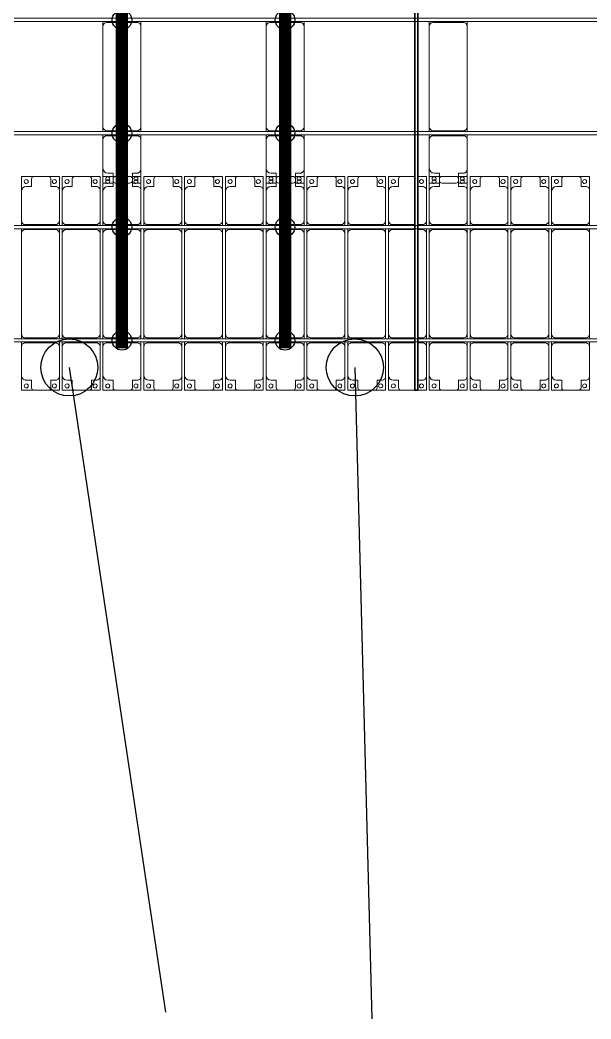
# Model space of a CAD drawing. Header units: millimetres. Extents: x -201615 to 10595, y 61217 to 115919.
# Drawn here: x -127133 to -120133, y 61831 to 74092 of the extents above; entities that cross this region are included whole.
import ezdxf

# ---------------------------------------------------------------- set-up
doc = ezdxf.new("R2010")
doc.units = ezdxf.units.MM
doc.layers.add('A-GENM', color=13, linetype='Continuous', lineweight=9)
doc.layers.add('S-BEAM', color=12, linetype='Continuous', lineweight=9)
for name, color, linetype in [('GC-BICH NEO', 6, 'Continuous'), ('GC-DAY NEO', 5, 'Continuous'), ('GC-HOP 40x60 GIA CUONG', 1, 'Continuous')]:
    doc.layers.add(name, color=color, linetype=linetype)

# ---------------------------------------------------------------- blocks, each defined once
blk = doc.blocks.new('Dải phao đi lại kèm đỡ invester - DẢI PHAO ĐI LẠI-39446-BỐ TRÍ KHUNG KẾT CẤU BÈ PIN 03')
at = {"layer": 'A-GENM', "color": 7}
for p, q in [((66758, 1312), (66912, 1312)), ((66758, 1130), (66758, 1312)), ((66882, 1282), (66882, 1190)), ((67088, 1312), (66912, 1312)), ((67088, 1312), (67223, 1312)), ((67118, 1190), (67118, 1282)), ((67223, 1312), (67223, 1140)), ((67258, 1312), (67412, 1312)), ((67258, 1130), (67258, 1312)), ((67382, 1282), (67382, 1190)), ((67588, 1312), (67412, 1312)), ((67588, 1312), (67723, 1312)), ((67618, 1190), (67618, 1282)), ((67723, 1312), (67723, 1140)), ((67758, 1312), (67882, 1312)), ((67758, 1130), (67758, 1312)), ((67882, 1282), (67882, 1190)), ((68088, 1312), (67912, 1312)), ((68118, 1312), (68223, 1312)), ((68118, 1190), (68118, 1282)), ((68223, 1312), (68223, 1140)), ((68258, 1312), (68412, 1312)), ((68258, 1130), (68258, 1312)), ((68382, 1282), (68382, 1190)), ((68588, 1312), (68412, 1312)), ((68588, 1312), (68723, 1312)), ((68618, 1190), (68618, 1282)), ((68723, 1312), (68723, 1140)), ((68758, 1312), (68912, 1312)), ((68758, 1130), (68758, 1312)), ((68882, 1282), (68882, 1190)), ((69088, 1312), (68912, 1312)), ((69088, 1312), (69223, 1312)), ((69118, 1190), (69118, 1282)), ((69223, 1312), (69223, 1140)), ((69258, 1312), (69412, 1312)), ((69258, 1130), (69258, 1312)), ((69382, 1282), (69382, 1190)), ((69588, 1312), (69412, 1312)), ((69588, 1312), (69723, 1312)), ((69618, 1190), (69618, 1282)), ((69723, 1312), (69723, 1140)), ((69758, 1312), (69882, 1312)), ((69758, 1130), (69758, 1312)), ((69882, 1282), (69882, 1190)), ((70088, 1312), (69912, 1312)), ((70118, 1312), (70223, 1312)), ((70118, 1190), (70118, 1282)), ((70223, 1312), (70223, 1140)), ((70258, 1312), (70412, 1312)), ((70258, 1130), (70258, 1312)), ((70382, 1282), (70382, 1190)), ((70588, 1312), (70412, 1312)), ((70588, 1312), (70723, 1312)), ((70618, 1190), (70618, 1282)), ((70723, 1312), (70723, 1140)), ((70758, 1312), (70912, 1312)), ((70758, 1130), (70758, 1312)), ((70882, 1282), (70882, 1190)), ((71088, 1312), (70912, 1312)), ((71088, 1312), (71223, 1312)), ((71118, 1190), (71118, 1282)), ((71223, 1312), (71223, 1140)), ((71258, 1312), (71412, 1312)), ((71258, 1130), (71258, 1312)), ((71382, 1282), (71382, 1190)), ((71580, 1312), (71412, 1312)), ((71620, 1312), (71723, 1312)), ((71723, 1312), (71723, 1140)), ((71758, 1312), (71882, 1312)), ((71758, 1130), (71758, 1312)), ((71882, 1282), (71882, 1190)), ((72088, 1312), (71912, 1312)), ((72118, 1312), (72223, 1312)), ((72118, 1190), (72118, 1282)), ((72223, 1312), (72223, 1140)), ((72258, 1312), (72412, 1312)), ((72258, 1130), (72258, 1312)), ((72382, 1282), (72382, 1190)), ((72588, 1312), (72412, 1312)), ((72588, 1312), (72723, 1312)), ((72618, 1190), (72618, 1282)), ((72723, 1312), (72723, 1140)), ((72758, 1312), (72912, 1312)), ((72758, 1130), (72758, 1312)), ((72882, 1282), (72882, 1190)), ((73088, 1312), (72912, 1312)), ((73088, 1312), (73223, 1312)), ((73118, 1190), (73118, 1282)), ((73223, 1312), (73223, 1140)), ((73258, 1312), (73412, 1312)), ((73258, 1130), (73258, 1312)), ((73382, 1282), (73382, 1190)), ((73588, 1312), (73412, 1312)), ((73588, 1312), (73723, 1312)), ((73618, 1190), (73618, 1282)), ((73723, 1312), (73723, 1140)), ((66758, 1130), (66758, 770)), ((66882, 1190), (66818, 1190)), ((67173, 1190), (67118, 1190)), ((67223, 770), (67223, 1140)), ((67258, 1130), (67258, 770)), ((67382, 1190), (67318, 1190)), ((67673, 1190), (67618, 1190)), ((67723, 770), (67723, 1140)), ((67758, 1130), (67758, 770)), ((67882, 1190), (67818, 1190)), ((68173, 1190), (68118, 1190)), ((68223, 770), (68223, 1140)), ((68258, 1130), (68258, 770)), ((68382, 1190), (68318, 1190)), ((68673, 1190), (68618, 1190)), ((68723, 770), (68723, 1140)), ((68758, 1130), (68758, 770)), ((68882, 1190), (68818, 1190)), ((69173, 1190), (69118, 1190)), ((69223, 770), (69223, 1140)), ((69258, 1130), (69258, 770)), ((69382, 1190), (69318, 1190)), ((69673, 1190), (69618, 1190)), ((69723, 770), (69723, 1140)), ((69758, 1130), (69758, 770)), ((69882, 1190), (69818, 1190)), ((70173, 1190), (70118, 1190)), ((70223, 770), (70223, 1140)), ((70258, 1130), (70258, 770)), ((70382, 1190), (70318, 1190)), ((70673, 1190), (70618, 1190)), ((70723, 770), (70723, 1140)), ((70758, 1130), (70758, 770)), ((70882, 1190), (70818, 1190)), ((71173, 1190), (71118, 1190)), ((71223, 770), (71223, 1140)), ((71258, 1130), (71258, 770)), ((71382, 1190), (71318, 1190)), ((71673, 1190), (71620, 1190)), ((71723, 770), (71723, 1140)), ((71758, 1130), (71758, 770)), ((71882, 1190), (71818, 1190)), ((72173, 1190), (72118, 1190)), ((72223, 770), (72223, 1140)), ((72258, 1130), (72258, 770)), ((72382, 1190), (72318, 1190)), ((72673, 1190), (72618, 1190)), ((72723, 770), (72723, 1140)), ((72758, 1130), (72758, 770)), ((72882, 1190), (72818, 1190)), ((73173, 1190), (73118, 1190)), ((73223, 770), (73223, 1140)), ((73258, 1130), (73258, 770)), ((73382, 1190), (73318, 1190)), ((73673, 1190), (73618, 1190)), ((73723, 770), (73723, 1140)), ((66758, 710), (66758, 770)), ((67223, 770), (67223, 710)), ((67258, 710), (67258, 770)), ((67723, 770), (67723, 710)), ((67758, 710), (67758, 770)), ((68223, 770), (68223, 710)), ((68258, 710), (68258, 770)), ((68723, 770), (68723, 710)), ((68758, 710), (68758, 770)), ((69223, 770), (69223, 710)), ((69258, 710), (69258, 770)), ((69723, 770), (69723, 710)), ((69758, 710), (69758, 770)), ((70223, 770), (70223, 710)), ((70258, 710), (70258, 770)), ((70723, 770), (70723, 710)), ((70758, 710), (70758, 770)), ((71223, 770), (71223, 710)), ((71258, 710), (71258, 770)), ((71723, 770), (71723, 710)), ((71758, 710), (71758, 770)), ((72223, 770), (72223, 710)), ((72258, 710), (72258, 770)), ((72723, 770), (72723, 710)), ((72758, 710), (72758, 770)), ((73223, 770), (73223, 710)), ((73258, 710), (73258, 770)), ((73723, 770), (73723, 710)), ((66758, 610), (66758, 670)), ((66808, 720), (67173, 720)), ((67173, 660), (66808, 660)), ((67223, 670), (67223, 610)), ((67258, 610), (67258, 670)), ((67308, 720), (67673, 720)), ((67673, 660), (67308, 660)), ((67723, 670), (67723, 610)), ((67758, 610), (67758, 670)), ((67808, 720), (68173, 720)), ((68173, 660), (67808, 660)), ((68223, 670), (68223, 610)), ((68258, 610), (68258, 670)), ((68308, 720), (68673, 720)), ((68673, 660), (68308, 660)), ((68723, 670), (68723, 610)), ((68758, 610), (68758, 670)), ((68808, 720), (69173, 720)), ((69173, 660), (68808, 660)), ((69223, 670), (69223, 610)), ((69258, 610), (69258, 670)), ((69308, 720), (69673, 720)), ((69673, 660), (69308, 660)), ((69723, 670), (69723, 610)), ((69758, 610), (69758, 670)), ((69808, 720), (70173, 720)), ((70173, 660), (69808, 660)), ((70223, 670), (70223, 610)), ((70258, 610), (70258, 670)), ((70308, 720), (70673, 720)), ((70673, 660), (70308, 660)), ((70723, 670), (70723, 610)), ((70758, 610), (70758, 670)), ((70808, 720), (71173, 720)), ((71173, 660), (70808, 660)), ((71223, 670), (71223, 610)), ((71258, 610), (71258, 670)), ((71308, 720), (71580, 720)), ((71580, 660), (71308, 660)), ((71620, 720), (71673, 720)), ((71673, 660), (71620, 660)), ((71723, 670), (71723, 610)), ((71758, 610), (71758, 670)), ((71808, 720), (72173, 720)), ((72173, 660), (71808, 660)), ((72223, 670), (72223, 610)), ((72258, 610), (72258, 670)), ((72308, 720), (72673, 720)), ((72673, 660), (72308, 660)), ((72723, 670), (72723, 610)), ((72758, 610), (72758, 670)), ((72808, 720), (73173, 720)), ((73173, 660), (72808, 660)), ((73223, 670), (73223, 610)), ((73258, 610), (73258, 670)), ((73308, 720), (73673, 720)), ((73673, 660), (73308, 660)), ((73723, 670), (73723, 610)), ((66758, 610), (66758, -620)), ((67223, -620), (67223, 610)), ((67258, 610), (67258, -620)), ((67723, -620), (67723, 610)), ((67758, 610), (67758, -620)), ((68223, -620), (68223, 610)), ((68258, 610), (68258, -620)), ((68723, -620), (68723, 610)), ((68758, 610), (68758, -620)), ((69223, -620), (69223, 610)), ((69258, 610), (69258, -620)), ((69723, -620), (69723, 610)), ((69758, 610), (69758, -620)), ((70223, -620), (70223, 610)), ((70258, 610), (70258, -620)), ((70723, -620), (70723, 610)), ((70758, 610), (70758, -620)), ((71223, -620), (71223, 610)), ((71258, 610), (71258, -620)), ((71723, -620), (71723, 610)), ((71758, 610), (71758, -620)), ((72223, -620), (72223, 610)), ((72258, 610), (72258, -620)), ((72723, -620), (72723, 610)), ((72758, 610), (72758, -620)), ((73223, -620), (73223, 610)), ((73258, 610), (73258, -620)), ((73723, -620), (73723, 610)), ((66758, -680), (66758, -620)), ((66758, -778), (66758, -720)), ((66808, -670), (67173, -670)), ((67173, -730), (66808, -730)), ((67223, -620), (67223, -680)), ((67223, -720), (67223, -778)), ((67258, -680), (67258, -620)), ((67258, -778), (67258, -720)), ((67308, -670), (67673, -670)), ((67673, -730), (67308, -730)), ((67723, -620), (67723, -680)), ((67723, -720), (67723, -778)), ((67758, -680), (67758, -620)), ((67758, -778), (67758, -720)), ((67808, -670), (68173, -670)), ((68173, -730), (67808, -730)), ((68223, -620), (68223, -680)), ((68223, -720), (68223, -778)), ((68258, -680), (68258, -620)), ((68258, -778), (68258, -720)), ((68308, -670), (68673, -670)), ((68673, -730), (68308, -730)), ((68723, -620), (68723, -680)), ((68723, -720), (68723, -778)), ((68758, -680), (68758, -620)), ((68758, -778), (68758, -720)), ((68808, -670), (69173, -670)), ((69173, -730), (68808, -730)), ((69223, -620), (69223, -680)), ((69223, -720), (69223, -778)), ((69258, -680), (69258, -620)), ((69258, -778), (69258, -720)), ((69308, -670), (69673, -670)), ((69673, -730), (69308, -730)), ((69723, -620), (69723, -680)), ((69723, -720), (69723, -778)), ((69758, -680), (69758, -620)), ((69758, -778), (69758, -720)), ((69808, -670), (70173, -670)), ((70173, -730), (69808, -730)), ((70223, -620), (70223, -680)), ((70223, -720), (70223, -778)), ((70258, -680), (70258, -620)), ((70258, -778), (70258, -720)), ((70308, -670), (70673, -670)), ((70673, -730), (70308, -730)), ((70723, -620), (70723, -680)), ((70723, -720), (70723, -778)), ((70758, -680), (70758, -620)), ((70758, -778), (70758, -720)), ((70808, -670), (71173, -670)), ((71173, -730), (70808, -730)), ((71223, -620), (71223, -680)), ((71223, -720), (71223, -778)), ((71258, -680), (71258, -620)), ((71258, -778), (71258, -720)), ((71308, -670), (71580, -670)), ((71580, -730), (71308, -730)), ((71620, -670), (71673, -670)), ((71673, -730), (71620, -730)), ((71723, -620), (71723, -680)), ((71723, -720), (71723, -778)), ((71758, -680), (71758, -620)), ((71758, -778), (71758, -720)), ((71808, -670), (72173, -670)), ((72173, -730), (71808, -730)), ((72223, -620), (72223, -680)), ((72223, -720), (72223, -778)), ((72258, -680), (72258, -620)), ((72258, -778), (72258, -720)), ((72308, -670), (72673, -670)), ((72673, -730), (72308, -730)), ((72723, -620), (72723, -680)), ((72723, -720), (72723, -780)), ((72758, -680), (72758, -620)), ((72758, -780), (72758, -720)), ((72808, -670), (73173, -670)), ((73173, -730), (72808, -730)), ((73223, -620), (73223, -680)), ((73223, -720), (73223, -778)), ((73258, -680), (73258, -620)), ((73258, -778), (73258, -720)), ((73308, -670), (73673, -670)), ((73673, -730), (73308, -730)), ((73723, -620), (73723, -680)), ((73723, -720), (73723, -778)), ((66758, -780), (66758, -1130)), ((67223, -1140), (67223, -780)), ((67258, -780), (67258, -1130)), ((67723, -1140), (67723, -780)), ((67758, -780), (67758, -1130)), ((68223, -1140), (68223, -780)), ((68258, -780), (68258, -1130)), ((68723, -1140), (68723, -780)), ((68758, -780), (68758, -1130)), ((69223, -1140), (69223, -780)), ((69258, -780), (69258, -1130)), ((69723, -1140), (69723, -780)), ((69758, -780), (69758, -1130)), ((70223, -1140), (70223, -780)), ((70258, -780), (70258, -1130)), ((70723, -1140), (70723, -780)), ((70758, -780), (70758, -1130)), ((71223, -1140), (71223, -780)), ((71258, -780), (71258, -1130)), ((71723, -1140), (71723, -780)), ((71758, -780), (71758, -1130)), ((72223, -1140), (72223, -780)), ((72258, -780), (72258, -1130)), ((72723, -1140), (72723, -780)), ((72758, -780), (72758, -1130)), ((73223, -1140), (73223, -780)), ((73258, -780), (73258, -1130)), ((73723, -1140), (73723, -780)), ((66758, -1312), (66758, -1130)), ((66818, -1190), (66882, -1190)), ((66882, -1190), (66882, -1282)), ((67118, -1282), (67118, -1190)), ((67118, -1190), (67173, -1190)), ((67223, -1140), (67223, -1312)), ((67258, -1312), (67258, -1130)), ((67318, -1190), (67382, -1190)), ((67382, -1190), (67382, -1282)), ((67618, -1282), (67618, -1190)), ((67618, -1190), (67673, -1190)), ((67723, -1140), (67723, -1312)), ((67758, -1312), (67758, -1130)), ((67818, -1190), (67882, -1190)), ((67882, -1190), (67882, -1282)), ((68118, -1282), (68118, -1190)), ((68118, -1190), (68173, -1190)), ((68223, -1140), (68223, -1312)), ((68258, -1312), (68258, -1130)), ((68318, -1190), (68382, -1190)), ((68382, -1190), (68382, -1282)), ((68618, -1282), (68618, -1190)), ((68618, -1190), (68673, -1190)), ((68723, -1140), (68723, -1312)), ((68758, -1312), (68758, -1130)), ((68818, -1190), (68882, -1190)), ((68882, -1190), (68882, -1282)), ((69118, -1282), (69118, -1190)), ((69118, -1190), (69173, -1190)), ((69223, -1140), (69223, -1312)), ((69258, -1312), (69258, -1130)), ((69318, -1190), (69382, -1190)), ((69382, -1190), (69382, -1282)), ((69618, -1282), (69618, -1190)), ((69618, -1190), (69673, -1190)), ((69723, -1140), (69723, -1312)), ((69758, -1312), (69758, -1130)), ((69818, -1190), (69882, -1190)), ((69882, -1190), (69882, -1282)), ((70118, -1282), (70118, -1190)), ((70118, -1190), (70173, -1190)), ((70223, -1140), (70223, -1312)), ((70258, -1312), (70258, -1130)), ((70318, -1190), (70382, -1190)), ((70382, -1190), (70382, -1282)), ((70618, -1282), (70618, -1190)), ((70618, -1190), (70673, -1190)), ((70723, -1140), (70723, -1312)), ((70758, -1312), (70758, -1130)), ((70818, -1190), (70882, -1190)), ((70882, -1190), (70882, -1282)), ((71118, -1282), (71118, -1190)), ((71118, -1190), (71173, -1190)), ((71223, -1140), (71223, -1312)), ((71258, -1312), (71258, -1130)), ((71318, -1190), (71382, -1190)), ((71382, -1190), (71382, -1282)), ((71620, -1190), (71673, -1190)), ((71723, -1140), (71723, -1312)), ((71758, -1312), (71758, -1130)), ((71818, -1190), (71882, -1190)), ((71882, -1190), (71882, -1282)), ((72118, -1282), (72118, -1190)), ((72118, -1190), (72173, -1190)), ((72223, -1140), (72223, -1312)), ((72258, -1312), (72258, -1130)), ((72318, -1190), (72382, -1190)), ((72382, -1190), (72382, -1282)), ((72618, -1282), (72618, -1190)), ((72618, -1190), (72673, -1190)), ((72723, -1140), (72723, -1312)), ((72758, -1312), (72758, -1130)), ((72818, -1190), (72882, -1190)), ((72882, -1190), (72882, -1282)), ((73118, -1282), (73118, -1190)), ((73118, -1190), (73173, -1190)), ((73223, -1140), (73223, -1312)), ((73258, -1312), (73258, -1130)), ((73318, -1190), (73382, -1190)), ((73382, -1190), (73382, -1282)), ((73618, -1282), (73618, -1190)), ((73618, -1190), (73673, -1190)), ((73723, -1140), (73723, -1312)), ((66912, -1312), (66758, -1312)), ((66912, -1312), (67088, -1312)), ((67223, -1312), (67088, -1312)), ((67412, -1312), (67258, -1312)), ((67412, -1312), (67588, -1312)), ((67723, -1312), (67588, -1312)), ((67912, -1312), (67758, -1312)), ((67912, -1312), (68088, -1312)), ((68223, -1312), (68088, -1312)), ((68412, -1312), (68258, -1312)), ((68412, -1312), (68588, -1312)), ((68723, -1312), (68588, -1312)), ((68912, -1312), (68758, -1312)), ((68912, -1312), (69088, -1312)), ((69223, -1312), (69088, -1312)), ((69412, -1312), (69258, -1312)), ((69412, -1312), (69588, -1312)), ((69723, -1312), (69588, -1312)), ((69912, -1312), (69758, -1312)), ((69912, -1312), (70088, -1312)), ((70223, -1312), (70088, -1312)), ((70412, -1312), (70258, -1312)), ((70412, -1312), (70588, -1312)), ((70723, -1312), (70588, -1312)), ((70912, -1312), (70758, -1312)), ((70912, -1312), (71088, -1312)), ((71223, -1312), (71088, -1312)), ((71412, -1312), (71258, -1312)), ((71412, -1312), (71580, -1312)), ((71723, -1312), (71620, -1312)), ((71912, -1312), (71758, -1312)), ((71912, -1312), (72088, -1312)), ((72223, -1312), (72088, -1312)), ((72412, -1312), (72258, -1312)), ((72412, -1312), (72588, -1312)), ((72723, -1312), (72588, -1312)), ((72912, -1312), (72758, -1312)), ((72912, -1312), (73088, -1312)), ((73223, -1312), (73088, -1312)), ((73412, -1312), (73258, -1312)), ((73412, -1312), (73588, -1312)), ((73723, -1312), (73588, -1312))]:
    blk.add_line(p, q, dxfattribs=at)
for centre, radius, start, end in [((66817, 1249), 25, 90, 270), ((66817, 1249), 25, 270, 90), ((66912, 1282), 30, 90, 180), ((66912, 1282), 30, 90, 135), ((67088, 1282), 30, 360, 90), ((67088, 1282), 30, 45, 90), ((67162, 1249), 25, 90, 270), ((67162, 1249), 25, 270, 90), ((67317, 1249), 25, 90, 270), ((67317, 1249), 25, 270, 90), ((67412, 1282), 30, 90, 180), ((67412, 1282), 30, 90, 135), ((67588, 1282), 30, 0, 90), ((67588, 1282), 30, 45, 90), ((67662, 1249), 25, 90, 270), ((67662, 1249), 25, 270, 90), ((67817, 1249), 25, 90, 270), ((67817, 1249), 25, 270, 90), ((67912, 1282), 30, 90, 180), ((68088, 1282), 30, 0, 90), ((68162, 1249), 25, 90, 270), ((68162, 1249), 25, 270, 90), ((68317, 1249), 25, 90, 270), ((68317, 1249), 25, 270, 90), ((68412, 1282), 30, 90, 180), ((68412, 1282), 30, 90, 135), ((68588, 1282), 30, 360, 90), ((68588, 1282), 30, 45, 90), ((68662, 1249), 25, 90, 270), ((68662, 1249), 25, 270, 90), ((68817, 1249), 25, 90, 270), ((68817, 1249), 25, 270, 90), ((68912, 1282), 30, 90, 180), ((68912, 1282), 30, 90, 135), ((69088, 1282), 30, 0, 90), ((69088, 1282), 30, 45, 90), ((69162, 1249), 25, 90, 270), ((69162, 1249), 25, 270, 90), ((69317, 1249), 25, 90, 270), ((69317, 1249), 25, 270, 90), ((69412, 1282), 30, 90, 180), ((69412, 1282), 30, 90, 135), ((69588, 1282), 30, 360, 90), ((69588, 1282), 30, 45, 90), ((69662, 1249), 25, 90, 270), ((69662, 1249), 25, 270, 90), ((69817, 1249), 25, 90, 270), ((69817, 1249), 25, 270, 90), ((69912, 1282), 30, 90, 180), ((70088, 1282), 30, 0, 90), ((70162, 1249), 25, 90, 270), ((70162, 1249), 25, 270, 90), ((70317, 1249), 25, 90, 270), ((70317, 1249), 25, 270, 90), ((70412, 1282), 30, 90, 180), ((70412, 1282), 30, 90, 135), ((70588, 1282), 30, 360, 90), ((70588, 1282), 30, 45, 90), ((70662, 1249), 25, 90, 270), ((70662, 1249), 25, 270, 90), ((70817, 1249), 25, 90, 270), ((70817, 1249), 25, 270, 90), ((70912, 1282), 30, 90, 180), ((70912, 1282), 30, 90, 135), ((71088, 1282), 30, 360, 90), ((71088, 1282), 30, 45, 90), ((71162, 1249), 25, 90, 270), ((71162, 1249), 25, 270, 90), ((71317, 1249), 25, 90, 270), ((71317, 1249), 25, 270, 90), ((71412, 1282), 30, 90, 180), ((71412, 1282), 30, 90, 135), ((71662, 1249), 25, 90, 270), ((71662, 1249), 25, 270, 90), ((71817, 1249), 25, 90, 270), ((71817, 1249), 25, 270, 90), ((71912, 1282), 30, 90, 180), ((72088, 1282), 30, 0, 90), ((72162, 1249), 25, 90, 270), ((72162, 1249), 25, 270, 90), ((72317, 1249), 25, 90, 270), ((72317, 1249), 25, 270, 90), ((72412, 1282), 30, 90, 180), ((72412, 1282), 30, 90, 135), ((72588, 1282), 30, 360, 90), ((72588, 1282), 30, 45, 90), ((72662, 1249), 25, 90, 270), ((72662, 1249), 25, 270, 90), ((72817, 1249), 25, 90, 270), ((72817, 1249), 25, 270, 90), ((72912, 1282), 30, 90, 180), ((72912, 1282), 30, 90, 135), ((73088, 1282), 30, 360, 90), ((73088, 1282), 30, 45, 90), ((73162, 1249), 25, 90, 270), ((73162, 1249), 25, 270, 90), ((73317, 1249), 25, 90, 270), ((73317, 1249), 25, 270, 90), ((73412, 1282), 30, 90, 180), ((73412, 1282), 30, 90, 135), ((73588, 1282), 30, 0, 90), ((73588, 1282), 30, 45, 90), ((73662, 1249), 25, 90, 270), ((73662, 1249), 25, 270, 90), ((66818, 1130), 60, 90, 180), ((67173, 1140), 50, 0, 90), ((67173, 1140), 50, 60, 90), ((67318, 1130), 60, 90, 180), ((67673, 1140), 50, 360, 90), ((67673, 1140), 50, 60, 90), ((67818, 1130), 60, 90, 180), ((68173, 1140), 50, 0, 90), ((68173, 1140), 50, 60, 90), ((68318, 1130), 60, 90, 180), ((68673, 1140), 50, 360, 90), ((68673, 1140), 50, 60, 90), ((68818, 1130), 60, 90, 180), ((69173, 1140), 50, 360, 90), ((69173, 1140), 50, 60, 90), ((69318, 1130), 60, 90, 180), ((69673, 1140), 50, 0, 90), ((69673, 1140), 50, 60, 90), ((69818, 1130), 60, 90, 180), ((70173, 1140), 50, 0, 90), ((70173, 1140), 50, 60, 90), ((70318, 1130), 60, 90, 180), ((70673, 1140), 50, 360, 90), ((70673, 1140), 50, 60, 90), ((70818, 1130), 60, 90, 180), ((71173, 1140), 50, 360, 90), ((71173, 1140), 50, 60, 90), ((71318, 1130), 60, 90, 180), ((71673, 1140), 50, 360, 90), ((71673, 1140), 50, 60, 90), ((71818, 1130), 60, 90, 180), ((72173, 1140), 50, 360, 90), ((72173, 1140), 50, 60, 90), ((72318, 1130), 60, 90, 180), ((72673, 1140), 50, 360, 90), ((72673, 1140), 50, 60, 90), ((72818, 1130), 60, 90, 180), ((73173, 1140), 50, 360, 90), ((73173, 1140), 50, 60, 90), ((73318, 1130), 60, 90, 180), ((73673, 1140), 50, 0, 90), ((73673, 1140), 50, 60, 90), ((66808, 770), 50, 180, 270), ((67173, 770), 50, 270, 0), ((67308, 770), 50, 180, 270), ((67673, 770), 50, 270, 0), ((67808, 770), 50, 180, 270), ((68173, 770), 50, 270, 360), ((68308, 770), 50, 180, 270), ((68673, 770), 50, 270, 360), ((68808, 770), 50, 180, 270), ((69173, 770), 50, 270, 0), ((69308, 770), 50, 180, 270), ((69673, 770), 50, 270, 360), ((69808, 770), 50, 180, 270), ((70173, 770), 50, 270, 0), ((70308, 770), 50, 180, 270), ((70673, 770), 50, 270, 360), ((70808, 770), 50, 180, 270), ((71173, 770), 50, 270, 360), ((71308, 770), 50, 180, 270), ((71673, 770), 50, 270, 360), ((71808, 770), 50, 180, 270), ((72173, 770), 50, 270, 360), ((72308, 770), 50, 180, 270), ((72673, 770), 50, 270, 0), ((72808, 770), 50, 180, 270), ((73173, 770), 50, 270, 0), ((73308, 770), 50, 180, 270), ((73673, 770), 50, 270, 360), ((66808, 610), 50, 90, 180), ((66808, 610), 50, 105, 165), ((66808, 770), 50, 240, 270), ((67173, 770), 50, 270, 300), ((67173, 610), 50, 360, 90), ((67173, 610), 50, 60, 90), ((67173, 610), 50, 15, 45), ((67308, 610), 50, 90, 180), ((67308, 610), 50, 105, 165), ((67308, 770), 50, 240, 270), ((67673, 770), 50, 270, 300), ((67673, 610), 50, 360, 90), ((67673, 610), 50, 60, 90), ((67673, 610), 50, 15, 45), ((67808, 610), 50, 90, 180), ((67808, 610), 50, 105, 165), ((67808, 770), 50, 242.8988, 270), ((68173, 770), 50, 270, 300), ((68173, 610), 50, 360, 90), ((68173, 610), 50, 60, 90), ((68173, 610), 50, 15, 45), ((68308, 610), 50, 90, 180), ((68308, 610), 50, 105, 165), ((68308, 770), 50, 240, 270), ((68673, 770), 50, 270, 300), ((68673, 610), 50, 360, 90), ((68673, 610), 50, 60, 90), ((68673, 610), 50, 15, 45), ((68808, 610), 50, 90, 180), ((68808, 610), 50, 105, 165), ((68808, 770), 50, 240, 270), ((69173, 770), 50, 270, 300), ((69173, 610), 50, 360, 90), ((69173, 610), 50, 60, 90), ((69173, 610), 50, 15, 45), ((69308, 610), 50, 90, 180), ((69308, 610), 50, 105, 165), ((69308, 770), 50, 240, 270), ((69673, 770), 50, 270, 300), ((69673, 610), 50, 360, 90), ((69673, 610), 50, 60, 90), ((69673, 610), 50, 15, 45), ((69808, 610), 50, 90, 180), ((69808, 610), 50, 105, 165), ((69808, 770), 50, 240, 270), ((70173, 770), 50, 270, 300), ((70173, 610), 50, 360, 90), ((70173, 610), 50, 60, 90), ((70173, 610), 50, 15, 45), ((70308, 610), 50, 90, 180), ((70308, 610), 50, 105, 165), ((70308, 770), 50, 240, 270), ((70673, 770), 50, 270, 300), ((70673, 610), 50, 360, 90), ((70673, 610), 50, 60, 90), ((70673, 610), 50, 15, 45), ((70808, 610), 50, 90, 180), ((70808, 610), 50, 105, 165), ((70808, 770), 50, 240, 270), ((71173, 770), 50, 270, 300), ((71173, 610), 50, 360, 90), ((71173, 610), 50, 60, 90), ((71173, 610), 50, 15, 45), ((71308, 610), 50, 90, 180), ((71308, 610), 50, 105, 165), ((71308, 770), 50, 240, 270), ((71673, 770), 50, 270, 300), ((71673, 610), 50, 360, 90), ((71673, 610), 50, 60, 90), ((71673, 610), 50, 15, 45), ((71808, 610), 50, 90, 180), ((71808, 610), 50, 105, 165), ((71808, 770), 50, 240, 270), ((72173, 770), 50, 270, 300), ((72173, 610), 50, 360, 90), ((72173, 610), 50, 60, 90), ((72173, 610), 50, 15, 45), ((72308, 610), 50, 90, 180), ((72308, 610), 50, 105, 165), ((72308, 770), 50, 240, 270), ((72673, 770), 50, 270, 300), ((72673, 610), 50, 360, 90), ((72673, 610), 50, 60, 90), ((72673, 610), 50, 15, 45), ((72808, 610), 50, 90, 180), ((72808, 610), 50, 105, 165), ((72808, 770), 50, 240, 270), ((73173, 770), 50, 270, 300), ((73173, 610), 50, 360, 90), ((73173, 610), 50, 60, 90), ((73173, 610), 50, 15, 45), ((73308, 610), 50, 90, 180), ((73308, 610), 50, 105, 165), ((73308, 770), 50, 240, 270), ((73673, 770), 50, 270, 300), ((73673, 610), 50, 0, 90), ((73673, 610), 50, 60, 90), ((73673, 610), 50, 15, 45), ((66808, -620), 50, 180, 270), ((66808, -780), 50, 90, 180), ((66808, -620), 50, 210, 270), ((66808, -780), 50, 90, 120), ((67173, -620), 50, 270, 360), ((67173, -620), 50, 270, 300), ((67173, -780), 50, 0, 90), ((67173, -780), 50, 60, 90), ((67173, -620), 50, 315, 345), ((67308, -620), 50, 180, 270), ((67308, -780), 50, 90, 180), ((67308, -620), 50, 210, 270), ((67308, -780), 50, 90, 120), ((67673, -620), 50, 270, 0), ((67673, -620), 50, 270, 300), ((67673, -780), 50, 360, 90), ((67673, -780), 50, 60, 90), ((67673, -620), 50, 315, 345), ((67808, -620), 50, 180, 270), ((67808, -780), 50, 90, 180), ((67808, -620), 50, 210, 240), ((67808, -620), 50, 242.8759, 270), ((67808, -780), 50, 90, 117.1253), ((68173, -620), 50, 270, 0), ((68173, -620), 50, 270, 300), ((68173, -780), 50, 360, 90), ((68173, -780), 50, 60, 90), ((68173, -620), 50, 315, 345), ((68308, -620), 50, 180, 270), ((68308, -780), 50, 90, 180), ((68308, -620), 50, 210, 270), ((68308, -780), 50, 90, 120), ((68673, -620), 50, 270, 0), ((68673, -620), 50, 270, 300), ((68673, -780), 50, 0, 90), ((68673, -780), 50, 60, 90), ((68673, -620), 50, 315, 345), ((68808, -620), 50, 180, 270), ((68808, -780), 50, 90, 180), ((68808, -620), 50, 210, 270), ((68808, -780), 50, 90, 120), ((69173, -620), 50, 270, 360), ((69173, -620), 50, 270, 300), ((69173, -780), 50, 360, 90), ((69173, -780), 50, 60, 90), ((69173, -620), 50, 315, 345), ((69308, -620), 50, 180, 270), ((69308, -780), 50, 90, 180), ((69308, -620), 50, 210, 270), ((69308, -780), 50, 90, 120), ((69673, -620), 50, 270, 360), ((69673, -620), 50, 270, 300), ((69673, -780), 50, 360, 90), ((69673, -780), 50, 60, 90), ((69673, -620), 50, 315, 345), ((69808, -620), 50, 180, 270), ((69808, -780), 50, 90, 180), ((69808, -620), 50, 210, 270), ((69808, -780), 50, 90, 120), ((70173, -620), 50, 270, 0), ((70173, -620), 50, 270, 300), ((70173, -780), 50, 360, 90), ((70173, -780), 50, 60, 90), ((70173, -620), 50, 315, 345), ((70308, -620), 50, 180, 270), ((70308, -780), 50, 90, 180), ((70308, -620), 50, 214.8856, 270), ((70308, -780), 50, 90, 120), ((70673, -620), 50, 270, 0), ((70673, -620), 50, 270, 300), ((70673, -780), 50, 360, 90), ((70673, -780), 50, 60, 90), ((70673, -620), 50, 315, 345), ((70808, -620), 50, 180, 270), ((70808, -780), 50, 90, 180), ((70808, -620), 50, 210, 270), ((70808, -780), 50, 90, 120), ((71173, -620), 50, 270, 0), ((71173, -620), 50, 270, 300), ((71173, -780), 50, 360, 90), ((71173, -780), 50, 60, 90), ((71173, -620), 50, 315, 345), ((71308, -620), 50, 180, 270), ((71308, -780), 50, 90, 180), ((71308, -620), 50, 210, 270), ((71308, -780), 50, 90, 120), ((71673, -620), 50, 270, 360), ((71673, -620), 50, 270, 300), ((71673, -780), 50, 360, 90), ((71673, -780), 50, 60, 90), ((71673, -620), 50, 315, 345), ((71808, -620), 50, 180, 270), ((71808, -780), 50, 90, 180), ((71808, -620), 50, 210, 270), ((71808, -780), 50, 90, 120), ((72173, -620), 50, 270, 0), ((72173, -620), 50, 270, 300), ((72173, -780), 50, 360, 90), ((72173, -780), 50, 60, 90), ((72173, -620), 50, 315, 345), ((72308, -620), 50, 180, 270), ((72308, -780), 50, 90, 180), ((72308, -620), 50, 210, 270), ((72308, -780), 50, 90, 120), ((72673, -620), 50, 270, 0), ((72673, -620), 50, 270, 300), ((72673, -780), 50, 360, 90), ((72673, -780), 50, 60, 90), ((72673, -620), 50, 315, 345), ((72808, -620), 50, 180, 270), ((72808, -780), 50, 90, 180), ((72808, -620), 50, 210, 270), ((72808, -780), 50, 90, 120), ((73173, -620), 50, 270, 360), ((73173, -620), 50, 270, 300), ((73173, -780), 50, 360, 90), ((73173, -780), 50, 60, 90), ((73173, -620), 50, 315, 345), ((73308, -620), 50, 180, 270), ((73308, -780), 50, 90, 180), ((73308, -620), 50, 210, 270), ((73308, -780), 50, 90, 120), ((73673, -620), 50, 270, 0), ((73673, -620), 50, 270, 300), ((73673, -780), 50, 0, 90), ((73673, -780), 50, 60, 90), ((73673, -620), 50, 315, 345), ((66818, -1130), 60, 180, 210), ((66818, -1130), 60, 210.0039, 270), ((67173, -1140), 50, 270, 0), ((67173, -1140), 50, 270, 300), ((67318, -1130), 60, 180, 270), ((67673, -1140), 50, 270, 0), ((67673, -1140), 50, 270, 300), ((67818, -1130), 60, 180, 270), ((68173, -1140), 50, 270, 360), ((68173, -1140), 50, 270, 300), ((68318, -1130), 60, 180, 270), ((68673, -1140), 50, 270, 0), ((68673, -1140), 50, 270, 300), ((68818, -1130), 60, 180, 270), ((69173, -1140), 50, 270, 0), ((69173, -1140), 50, 270, 300), ((69318, -1130), 60, 180, 270), ((69673, -1140), 50, 270, 360), ((69673, -1140), 50, 270, 300), ((69818, -1130), 60, 180, 270), ((70173, -1140), 50, 270, 360), ((70173, -1140), 50, 270, 300), ((70318, -1130), 60, 180, 270), ((70673, -1140), 50, 270, 360), ((70673, -1140), 50, 270, 300), ((70818, -1130), 60, 180, 270), ((71173, -1140), 50, 270, 0), ((71173, -1140), 50, 270, 300), ((71318, -1130), 60, 180, 270), ((71673, -1140), 50, 270, 360), ((71673, -1140), 50, 270, 300), ((71818, -1130), 60, 180, 270), ((72173, -1140), 50, 270, 360), ((72173, -1140), 50, 270, 300), ((72318, -1130), 60, 180, 270), ((72673, -1140), 50, 270, 0), ((72673, -1140), 50, 270, 300), ((72818, -1130), 60, 180, 270), ((73173, -1140), 50, 270, 0), ((73173, -1140), 50, 270, 300), ((73318, -1130), 60, 180, 270), ((73673, -1140), 50, 270, 360), ((73673, -1140), 50, 270, 300), ((66817, -1259), 25, 90, 270), ((66817, -1259), 25, 270, 90), ((66912, -1282), 30, 180, 270), ((66912, -1282), 30, 225, 270), ((67088, -1282), 30, 270, 360), ((67088, -1282), 30, 270, 315), ((67162, -1259), 25, 90, 270), ((67162, -1259), 25, 270, 90), ((67317, -1259), 25, 90, 270), ((67317, -1259), 25, 270, 90), ((67412, -1282), 30, 180, 270), ((67412, -1282), 30, 225, 270), ((67588, -1282), 30, 270, 360), ((67588, -1282), 30, 270, 315), ((67662, -1259), 25, 90, 270), ((67662, -1259), 25, 270, 90), ((67817, -1259), 25, 90, 270), ((67817, -1259), 25, 270, 90), ((67912, -1282), 30, 180, 270), ((67912, -1282), 30, 225, 270), ((68088, -1282), 30, 270, 0), ((68088, -1282), 30, 270, 315), ((68162, -1259), 25, 90, 270), ((68162, -1259), 25, 270, 90), ((68317, -1259), 25, 90, 270), ((68317, -1259), 25, 270, 90), ((68412, -1282), 30, 180, 270), ((68412, -1282), 30, 225, 270), ((68588, -1282), 30, 270, 360), ((68588, -1282), 30, 270, 315), ((68662, -1259), 25, 90, 270), ((68662, -1259), 25, 270, 90), ((68817, -1259), 25, 90, 270), ((68817, -1259), 25, 270, 90), ((68912, -1282), 30, 180, 270), ((68912, -1282), 30, 225, 270), ((69088, -1282), 30, 270, 0), ((69088, -1282), 30, 270, 315), ((69162, -1259), 25, 90, 270), ((69162, -1259), 25, 270, 90), ((69317, -1259), 25, 90, 270), ((69317, -1259), 25, 270, 90), ((69412, -1282), 30, 180, 270), ((69412, -1282), 30, 225, 270), ((69588, -1282), 30, 270, 0), ((69588, -1282), 30, 270, 315), ((69662, -1259), 25, 90, 270), ((69662, -1259), 25, 270, 90), ((69817, -1259), 25, 90, 270), ((69817, -1259), 25, 270, 90), ((69912, -1282), 30, 180, 270), ((69912, -1282), 30, 225, 270), ((70088, -1282), 30, 270, 360), ((70088, -1282), 30, 270, 315), ((70162, -1259), 25, 90, 270), ((70162, -1259), 25, 270, 90), ((70317, -1259), 25, 90, 270), ((70317, -1259), 25, 270, 90), ((70412, -1282), 30, 180, 270), ((70412, -1282), 30, 225, 270), ((70588, -1282), 30, 270, 0), ((70588, -1282), 30, 270, 315), ((70662, -1259), 25, 90, 270), ((70662, -1259), 25, 270, 90), ((70817, -1259), 25, 90, 270), ((70817, -1259), 25, 270, 90), ((70912, -1282), 30, 180, 270), ((70912, -1282), 30, 225, 270), ((71088, -1282), 30, 270, 0), ((71088, -1282), 30, 270, 315), ((71162, -1259), 25, 90, 270), ((71162, -1259), 25, 270, 90), ((71317, -1259), 25, 90, 270), ((71317, -1259), 25, 270, 90), ((71412, -1282), 30, 180, 270), ((71412, -1282), 30, 225, 270), ((71662, -1259), 25, 90, 270), ((71662, -1259), 25, 270, 90), ((71817, -1259), 25, 90, 270), ((71817, -1259), 25, 270, 90), ((71912, -1282), 30, 180, 270), ((71912, -1282), 30, 225, 270), ((72088, -1282), 30, 270, 360), ((72088, -1282), 30, 270, 315), ((72162, -1259), 25, 90, 270), ((72162, -1259), 25, 270, 90), ((72317, -1259), 25, 90, 270), ((72317, -1259), 25, 270, 90), ((72412, -1282), 30, 180, 270), ((72412, -1282), 30, 225, 270), ((72588, -1282), 30, 270, 0), ((72588, -1282), 30, 270, 315), ((72662, -1259), 25, 90, 270), ((72662, -1259), 25, 270, 90), ((72817, -1259), 25, 90, 270), ((72817, -1259), 25, 270, 90), ((72912, -1282), 30, 180, 270), ((72912, -1282), 30, 225, 270), ((73088, -1282), 30, 270, 0), ((73088, -1282), 30, 270, 315), ((73162, -1259), 25, 90, 270), ((73162, -1259), 25, 270, 90), ((73317, -1259), 25, 90, 270), ((73317, -1259), 25, 270, 90), ((73412, -1282), 30, 180, 270), ((73412, -1282), 30, 225, 270), ((73588, -1282), 30, 270, 0), ((73588, -1282), 30, 270, 315), ((73662, -1259), 25, 90, 270), ((73662, -1259), 25, 270, 90)]:
    blk.add_arc(centre, radius, start, end, dxfattribs=at)
blk = doc.blocks.new('Dai phao do pin - DẢI PHAO ĐỠ PIN-V10-BỐ TRÍ KHUNG KẾT CẤU BÈ PIN 03')
at = {"layer": 'A-GENM', "color": 7}
for p, q in [((-1312, 242), (-1130, 242)), ((-1312, 118), (-1312, 242)), ((-1190, 182), (-1190, 118)), ((-780, 242), (-1130, 242)), ((-780, 242), (-720, 242)), ((-730, -173), (-730, 192)), ((-680, 242), (-620, 242)), ((-670, 192), (-670, -173)), ((610, 242), (-620, 242)), ((610, 242), (670, 242)), ((660, -173), (660, 192)), ((-1312, 88), (-1312, -88)), ((-1190, 118), (-1282, 118)), ((-1312, -223), (-1312, -118)), ((-1282, -118), (-1190, -118)), ((-1190, -118), (-1190, -173)), ((-1140, -223), (-1312, -223)), ((-1140, -223), (-780, -223)), ((-720, -223), (-780, -223)), ((-620, -223), (-680, -223)), ((-620, -223), (610, -223)), ((670, -223), (610, -223))]:
    blk.add_line(p, q, dxfattribs=at)
for centre, radius, start, end in [((-1259, 183), 25, 0, 180), ((-1259, 183), 25, 180, 0), ((-1130, 182), 60, 90, 180), ((-780, 192), 50, 360, 90), ((-780, 192), 50, 360, 27.0834), ((-620, 192), 50, 90, 180), ((-620, 192), 50, 152.9177, 180), ((-620, 192), 50, 120, 150), ((610, 192), 50, 360, 90), ((610, 192), 50, 15, 75), ((-1282, 88), 30, 90, 180), ((-1282, -88), 30, 180, 270), ((-1259, -162), 25, 0, 180), ((-1259, -162), 25, 180, 0), ((-1140, -173), 50, 180, 270), ((-1140, -173), 50, 180, 210), ((-780, -173), 50, 270, 360), ((-780, -173), 50, 330, 360), ((-620, -173), 50, 180, 270), ((-620, -173), 50, 180, 210), ((-620, -173), 50, 225, 255), ((610, -173), 50, 270, 360), ((610, -173), 50, 285, 315), ((610, -173), 50, 330, 360)]:
    blk.add_arc(centre, radius, start, end, dxfattribs=at)
blk = doc.blocks.new('Dai phao do pin - DẢI PHAO ĐỠ PIN-V11-BỐ TRÍ KHUNG KẾT CẤU BÈ PIN 03')
at = {"layer": 'A-GENM', "color": 7}
for p, q in [((-1312, 242), (-1130, 242)), ((-1312, 118), (-1312, 242)), ((-1190, 182), (-1190, 118)), ((-780, 242), (-1130, 242)), ((-780, 242), (-720, 242)), ((-730, -173), (-730, 192)), ((-680, 242), (-620, 242)), ((-670, 192), (-670, -173)), ((610, 242), (-620, 242)), ((610, 242), (670, 242)), ((660, -173), (660, 192)), ((-1312, 88), (-1312, -88)), ((-1190, 118), (-1282, 118)), ((-1312, -223), (-1312, -118)), ((-1282, -118), (-1190, -118)), ((-1190, -118), (-1190, -173)), ((-1140, -223), (-1312, -223)), ((-1140, -223), (-780, -223)), ((-720, -223), (-780, -223)), ((-620, -223), (-680, -223)), ((-620, -223), (610, -223)), ((670, -223), (610, -223))]:
    blk.add_line(p, q, dxfattribs=at)
for centre, radius, start, end in [((-1259, 183), 25, 0, 180), ((-1259, 183), 25, 180, 0), ((-1130, 182), 60, 90, 180), ((-780, 192), 50, 360, 90), ((-780, 192), 50, 360, 30), ((-620, 192), 50, 90, 180), ((-620, 192), 50, 120, 180), ((610, 192), 50, 360, 90), ((610, 192), 50, 15, 75), ((-1282, 88), 30, 90, 180), ((-1282, -88), 30, 180, 270), ((-1259, -162), 25, 0, 180), ((-1259, -162), 25, 180, 0), ((-1140, -173), 50, 180, 270), ((-1140, -173), 50, 180, 210), ((-780, -173), 50, 270, 360), ((-780, -173), 50, 330, 360), ((-620, -173), 50, 180, 270), ((-620, -173), 50, 180, 210), ((-620, -173), 50, 225, 255), ((610, -173), 50, 270, 360), ((610, -173), 50, 285, 315), ((610, -173), 50, 330, 360)]:
    blk.add_arc(centre, radius, start, end, dxfattribs=at)
blk = doc.blocks.new('Dai phao do pin - DẢI PHAO ĐỠ PIN-V12-BỐ TRÍ KHUNG KẾT CẤU BÈ PIN 03')
at = {"layer": 'A-GENM', "color": 7}
for p, q in [((-1312, 242), (-1130, 242)), ((-1312, 118), (-1312, 242)), ((-1190, 182), (-1190, 118)), ((-780, 242), (-1130, 242)), ((-780, 242), (-720, 242)), ((-730, -173), (-730, 192)), ((-680, 242), (-620, 242)), ((-670, 192), (-670, -173)), ((610, 242), (-620, 242)), ((610, 242), (670, 242)), ((660, -173), (660, 192)), ((-1312, 88), (-1312, -88)), ((-1190, 118), (-1282, 118)), ((-1312, -223), (-1312, -118)), ((-1282, -118), (-1190, -118)), ((-1190, -118), (-1190, -173)), ((-1140, -223), (-1312, -223)), ((-1140, -223), (-780, -223)), ((-720, -223), (-780, -223)), ((-620, -223), (-680, -223)), ((-620, -223), (610, -223)), ((670, -223), (610, -223))]:
    blk.add_line(p, q, dxfattribs=at)
for centre, radius, start, end in [((-1259, 183), 25, 0, 180), ((-1259, 183), 25, 180, 0), ((-1130, 182), 60, 90, 180), ((-780, 192), 50, 360, 90), ((-780, 192), 50, 360, 30), ((-620, 192), 50, 90, 180), ((-620, 192), 50, 120, 180), ((610, 192), 50, 360, 90), ((610, 192), 50, 15, 75), ((-1282, 88), 30, 90, 180), ((-1282, -88), 30, 180, 270), ((-1259, -162), 25, 0, 180), ((-1259, -162), 25, 180, 0), ((-1140, -173), 50, 180, 270), ((-1140, -173), 50, 180, 210), ((-780, -173), 50, 270, 360), ((-780, -173), 50, 330, 360), ((-620, -173), 50, 180, 270), ((-620, -173), 50, 180, 210), ((-620, -173), 50, 225, 255), ((610, -173), 50, 270, 360), ((610, -173), 50, 285, 315), ((610, -173), 50, 330, 360)]:
    blk.add_arc(centre, radius, start, end, dxfattribs=at)
blk = doc.blocks.new('Dầm C52 - Dầm C52-37700-BỐ TRÍ KHUNG KẾT CẤU BÈ PIN 03')
at = {"layer": 'S-BEAM', "color": 1, "lineweight": 18}
for p, q in [((-50563, 20), (50563, 20)), ((50563, -20), (-50563, -20))]:
    blk.add_line(p, q, dxfattribs=at)
blk = doc.blocks.new('Dầm C52 - Hộp 40x60-33945-BỐ TRÍ KHUNG KẾT CẤU BÈ PIN 03')
at = {"layer": 'S-BEAM', "color": 3, "lineweight": 35}
for p, q in [((-19603, -20), (-19603, 20)), ((-19603, 20), (19603, 20)), ((19603, -20), (-19603, -20))]:
    blk.add_line(p, q, dxfattribs=at)
blk = doc.blocks.new('HOBANMONG_BEPIN 3_rvt-1-BỐ TRÍ KHUNG KẾT CẤU BÈ PIN 03')
at = {"layer": 'A-GENM', "lineweight": 9}
for name, p, rotation in [('Dai phao do pin - DẢI PHAO ĐỠ PIN-V10-BỐ TRÍ KHUNG KẾT CẤU BÈ PIN 03', (-125874, 73402), 90.00075860989254), ('Dai phao do pin - DẢI PHAO ĐỠ PIN-V11-BỐ TRÍ KHUNG KẾT CẤU BÈ PIN 03', (-123874, 73402), 90.00075860989254), ('Dai phao do pin - DẢI PHAO ĐỠ PIN-V12-BỐ TRÍ KHUNG KẾT CẤU BÈ PIN 03', (-121874, 73402), 90.00075860989254), ('Dải phao đi lại kèm đỡ invester - DẢI PHAO ĐI LẠI-39446-BỐ TRÍ KHUNG KẾT CẤU BÈ PIN 03', (-193874, 70859), 0.0007586094741477002)]:
    blk.add_blockref(name, p, dxfattribs=dict(at, rotation=rotation))
at = {"layer": 'S-BEAM', "lineweight": 9}
for name, p, rotation in [('Dầm C52 - Hộp 40x60-33945-BỐ TRÍ KHUNG KẾT CẤU BÈ PIN 03', (-122275, 89150), 90.00075860989091), ('Dầm C52 - Dầm C52-37700-BỐ TRÍ KHUNG KẾT CẤU BÈ PIN 03', (-143909, 74092), 180.0007586094741), ('Dầm C52 - Dầm C52-37700-BỐ TRÍ KHUNG KẾT CẤU BÈ PIN 03', (-143909, 72702), 180.0007586094741), ('Dầm C52 - Dầm C52-37700-BỐ TRÍ KHUNG KẾT CẤU BÈ PIN 03', (-143909, 71550), 180.0007586094741), ('Dầm C52 - Dầm C52-37700-BỐ TRÍ KHUNG KẾT CẤU BÈ PIN 03', (-143909, 70160), 180.0007586094741)]:
    blk.add_blockref(name, p, dxfattribs=dict(at, rotation=rotation))

msp = doc.modelspace()

# ---------------------------------------------------------------- linework, layer by layer
at = {"layer": 'GC-BICH NEO'}
for centre in [(-126529, 69828), (-123029, 69828)]:
    msp.add_circle(centre, 350, dxfattribs=at)
at = {"layer": 'GC-DAY NEO'}
for p, q in [((-126529, 69828), (-125348, 61915)), ((-123029, 69828), (-122821, 61831))]:
    msp.add_line(p, q, dxfattribs=at)
at = {"layer": 'GC-HOP 40x60 GIA CUONG', "const_width": 150}
for points in [[(-125884, 70060), (-125884, 85060)], [(-123884, 70060), (-123884, 85060)]]:
    msp.add_lwpolyline(points, dxfattribs=at)
at = {"layer": 'GC-HOP 40x60 GIA CUONG'}
for centre in [(-125884, 74092), (-123884, 74092), (-125884, 72702), (-123884, 72702), (-125884, 71550), (-123884, 71550), (-125884, 70160), (-123884, 70160)]:
    msp.add_circle(centre, 120, dxfattribs=at)

# ---------------------------------------------------------------- block references
at = {"lineweight": 5}
msp.add_blockref('HOBANMONG_BEPIN 3_rvt-1-BỐ TRÍ KHUNG KẾT CẤU BÈ PIN 03', (0, 0), dxfattribs=at)

doc.saveas('drawing.dxf')
